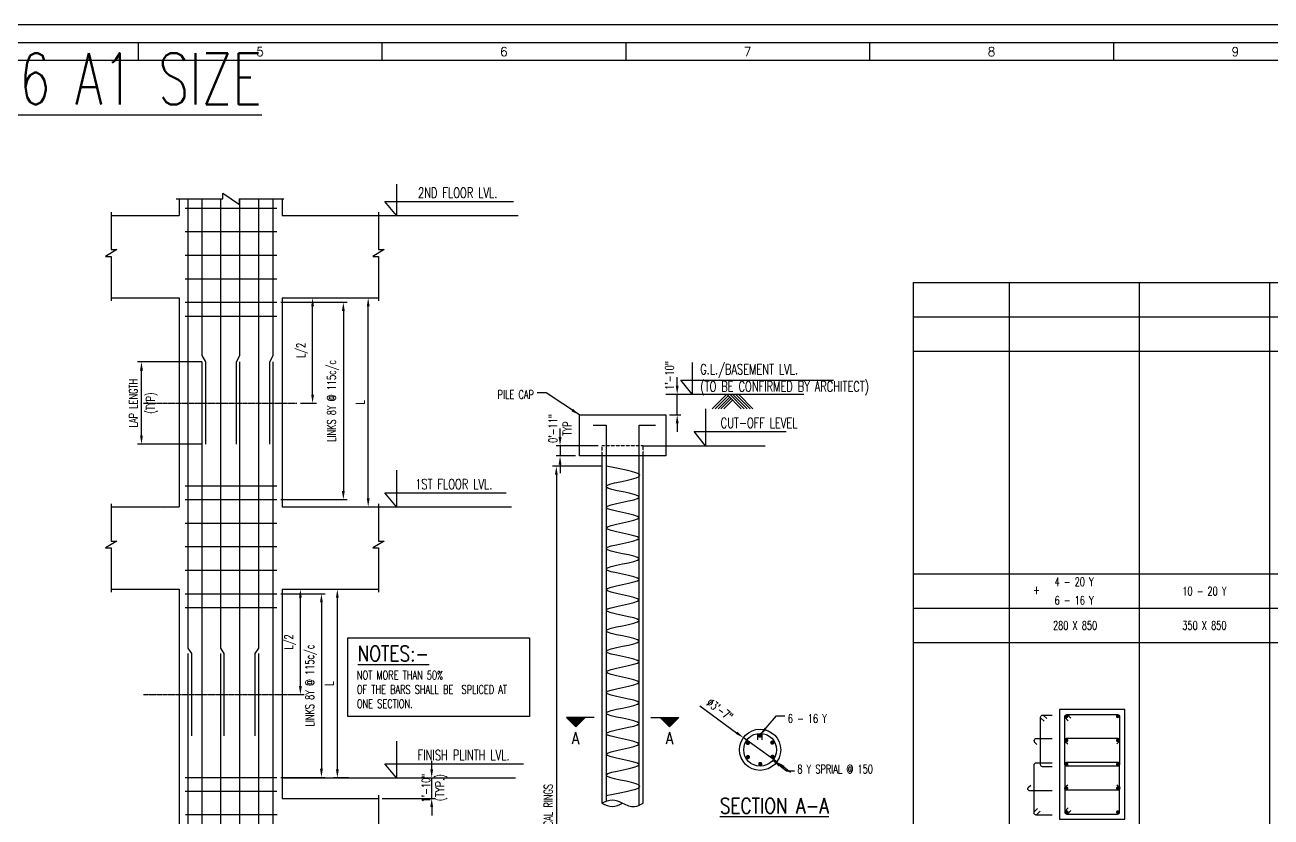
# Model space of a CAD drawing. Header units: inches. Extents: x 61991 to 161106, y 29687 to 64402.
# Drawn here: x 64827 to 66136, y 37414 to 38246 of the extents above; entities that cross this region are included whole.
import ezdxf
from ezdxf.enums import TextEntityAlignment as Align

# ---------------------------------------------------------------- set-up
doc = ezdxf.new("R2010")
doc.units = ezdxf.units.IN
doc.header["$MEASUREMENT"] = 0
doc.header["$PDMODE"] = 2
doc.linetypes.add('CENTER', pattern=[2, 1.25, -0.25, 0.25, -0.25])
doc.linetypes.add('HIDDEN', pattern=[0.375, 0.25, -0.125])
for name, color, linetype in [('CENTER LINE', 8, 'CENTER'), ('dim', 5, 'Continuous'), ('FRAME TABLE', 5, 'Continuous'), ('hatch', 8, 'Continuous'), ('LEVEL SECTION', 3, 'Continuous'), ('LINE CUT', 8, 'Continuous'), ('N.G.L.', 1, 'Continuous'), ('NO. SECTION', 1, 'Continuous'), ('PNA', 8, 'Continuous'), ('R.C.C. BEAM OUTTER', 4, 'Continuous'), ('R.C.C. STRUCTURE', 4, 'Continuous'), ('R.C.C.COLUMN', 1, 'Continuous'), ('reinforcement', 6, 'Continuous'), ('REINFORCEMENT LINKS', 2, 'Continuous'), ('REINFORCEMENT STIRRUPS', 2, 'Continuous'), ('TEXT NORMAL', 4, 'Continuous'), ('TEXT SCHEDULE COLUMN', 4, 'Continuous'), ('title', 6, 'Continuous')]:
    doc.layers.add(name, color=color, linetype=linetype)
doc.styles.add('ROMANS', font='R.SHX', dxfattribs={"width": 0.7})
doc.dimstyles.new('DIM96', dxfattribs={"dimscale": 0, "dimtxt": 9, "dimasz": 9, "dimexe": 4, "dimexo": 4, "dimgap": 4, "dimtad": 1, "dimdec": 0, "dimzin": 1, "dimdsep": 46, "dimlunit": 4, "dimtxsty": 'ROMANS', "dimcen": 0, "dimclrd": 5, "dimclre": 5, "dimclrt": 4, "dimadec": 0, "dimazin": 0, "dimtfac": 1, "dimtdec": 0, "dimtix": 1, "dimtmove": 2, "dimatfit": 3, "dimfxl": 0, "dimfrac": 1, "dimtzin": 0, "dimlwd": -1, "dimlwe": -1, "dimarcsym": 0})

# ---------------------------------------------------------------- blocks, each defined once
blk = doc.blocks.new('*D66')
at = {"layer": 'Defpoints', "color": 0, "transparency": 16777216}
for p in [(64949.3, 37892.1), (65016.8, 37892.1), (65016.8, 37805.7)]:
    blk.add_point(p, dxfattribs=at)
at = {"layer": 'dim', "color": 5, "transparency": 16777216}
for p, q in [((65012.8, 37892.1), (64945.3, 37892.1)), ((64949.3, 37814.7), (64949.3, 37883.1)), ((65012.8, 37805.7), (64945.3, 37805.7))]:
    blk.add_line(p, q, dxfattribs=at)
for points in [[(64947.8, 37883.1), (64950.8, 37883.1), (64949.3, 37892.1)], [(64947.8, 37814.7), (64950.8, 37814.7), (64949.3, 37805.7)]]:
    blk.add_solid(points, dxfattribs=at)
at = {"layer": 'dim', "color": 4, "transparency": 16777216, "char_height": 9, "attachment_point": 5, "rotation": 90, "style": 'ROMANS'}
for s, insert in [('LAP LENGTH', (64940.8, 37848.9)), ('(TYP)', (64960.2, 37848.9))]:
    blk.add_mtext(s, dxfattribs=dict(at, insert=insert))
blk = doc.blocks.new('*D75')
at = {"layer": 'Defpoints', "color": 0, "transparency": 16777216}
for p in [(65198.2, 37455.5), (65254.1, 37455.5), (65198.2, 37433.9)]:
    blk.add_point(p, dxfattribs=at)
at = {"layer": 'dim', "color": 5, "transparency": 16777216}
for p, q in [((65254.1, 37464.5), (65254.1, 37473.5)), ((65202.2, 37455.5), (65258.1, 37455.5)), ((65254.1, 37433.9), (65254.1, 37455.5)), ((65202.2, 37433.9), (65258.1, 37433.9)), ((65254.1, 37424.9), (65254.1, 37415.9))]:
    blk.add_line(p, q, dxfattribs=at)
for points in [[(65252.6, 37464.5), (65255.6, 37464.5), (65254.1, 37455.5)], [(65252.6, 37424.9), (65255.6, 37424.9), (65254.1, 37433.9)]]:
    blk.add_solid(points, dxfattribs=at)
at = {"layer": 'dim', "color": 4, "transparency": 16777216, "insert": (65248.1, 37444.7), "char_height": 9, "attachment_point": 5, "rotation": 90, "style": 'ROMANS'}
blk.add_mtext('1\'-10"', dxfattribs=at)
blk = doc.blocks.new('*D76')
at = {"layer": 'Defpoints', "color": 0, "transparency": 16777216}
for p in [(65155, 37653.5), (65155, 37653.5), (65170.8, 37455.5)]:
    blk.add_point(p, dxfattribs=at)
at = {"layer": 'dim', "color": 5, "transparency": 16777216}
for p, q in [((65155, 37464.5), (65155, 37644.5)), ((65166.8, 37455.5), (65151, 37455.5))]:
    blk.add_line(p, q, dxfattribs=at)
for points in [[(65153.5, 37644.5), (65156.5, 37644.5), (65155, 37653.5)], [(65153.5, 37464.5), (65156.5, 37464.5), (65155, 37455.5)]]:
    blk.add_solid(points, dxfattribs=at)
at = {"layer": 'dim', "color": 4, "transparency": 16777216, "insert": (65146.5, 37554.5), "char_height": 9, "attachment_point": 5, "rotation": 90, "style": 'ROMANS'}
blk.add_mtext('L', dxfattribs=at)
blk = doc.blocks.new('*D77')
at = {"layer": 'Defpoints', "color": 0, "transparency": 16777216}
for p in [(65178, 37959.5), (65187.4, 37959.5), (65178, 37739.9)]:
    blk.add_point(p, dxfattribs=at)
at = {"layer": 'dim', "color": 5, "transparency": 16777216}
for p, q in [((65182, 37959.5), (65191.4, 37959.5)), ((65187.4, 37748.9), (65187.4, 37950.5)), ((65182, 37739.9), (65191.4, 37739.9))]:
    blk.add_line(p, q, dxfattribs=at)
for points in [[(65185.9, 37950.5), (65188.9, 37950.5), (65187.4, 37959.5)], [(65185.9, 37748.9), (65188.9, 37748.9), (65187.4, 37739.9)]]:
    blk.add_solid(points, dxfattribs=at)
at = {"layer": 'dim', "color": 4, "transparency": 16777216, "insert": (65178.9, 37849.7), "char_height": 9, "attachment_point": 5, "rotation": 90, "style": 'ROMANS'}
blk.add_mtext('L', dxfattribs=at)
blk = doc.blocks.new('*D78')
at = {"layer": 'Defpoints', "color": 0, "transparency": 16777216}
for p in [(65112.3, 37959.5), (65129, 37959.5), (65112.3, 37848.9)]:
    blk.add_point(p, dxfattribs=at)
at = {"layer": 'dim', "color": 5, "transparency": 16777216}
for p, q in [((65116.3, 37959.5), (65133, 37959.5)), ((65129, 37857.9), (65129, 37950.5)), ((65116.3, 37848.9), (65133, 37848.9))]:
    blk.add_line(p, q, dxfattribs=at)
for points in [[(65127.5, 37950.5), (65130.5, 37950.5), (65129, 37959.5)], [(65127.5, 37857.9), (65130.5, 37857.9), (65129, 37848.9)]]:
    blk.add_solid(points, dxfattribs=at)
at = {"layer": 'dim', "color": 4, "transparency": 16777216, "insert": (65118.1, 37904.2), "char_height": 9, "attachment_point": 5, "rotation": 90, "style": 'ROMANS'}
blk.add_mtext('L/2', dxfattribs=at)
blk = doc.blocks.new('*D79')
at = {"layer": 'Defpoints', "color": 0, "transparency": 16777216}
for p in [(65112.3, 37653.5), (65116.2, 37653.5), (65102.8, 37542.9)]:
    blk.add_point(p, dxfattribs=at)
at = {"layer": 'dim', "color": 5, "transparency": 16777216}
for p, q in [((65116.3, 37653.5), (65120.2, 37653.5)), ((65116.2, 37551.9), (65116.2, 37644.5)), ((65106.8, 37542.9), (65120.2, 37542.9))]:
    blk.add_line(p, q, dxfattribs=at)
for points in [[(65114.7, 37644.5), (65117.7, 37644.5), (65116.2, 37653.5)], [(65114.7, 37551.9), (65117.7, 37551.9), (65116.2, 37542.9)]]:
    blk.add_solid(points, dxfattribs=at)
at = {"layer": 'dim', "color": 4, "transparency": 16777216, "insert": (65105.4, 37598.2), "char_height": 9, "attachment_point": 5, "rotation": 90, "style": 'ROMANS'}
blk.add_mtext('L/2', dxfattribs=at)
blk = doc.blocks.new('*D39')
at = {"layer": 'Defpoints', "color": 0, "transparency": 16777216}
for p in [(65091.5, 37648.7), (65091.5, 37456), (65138.3, 37456)]:
    blk.add_point(p, dxfattribs=at)
at = {"layer": 'TEXT NORMAL', "color": 5, "transparency": 16777216}
for p, q in [((65095.5, 37648.7), (65142.3, 37648.7)), ((65138.3, 37639.7), (65138.3, 37465)), ((65095.5, 37456), (65142.3, 37456))]:
    blk.add_line(p, q, dxfattribs=at)
for points in [[(65136.8, 37639.7), (65139.8, 37639.7), (65138.3, 37648.7)], [(65136.8, 37465), (65139.8, 37465), (65138.3, 37456)]]:
    blk.add_solid(points, dxfattribs=at)
at = {"layer": 'TEXT NORMAL', "color": 4, "transparency": 16777216, "insert": (65127.5, 37552.3), "char_height": 9, "attachment_point": 5, "rotation": 90, "style": 'ROMANS'}
blk.add_mtext('LINKS 8Y @ 115c/c', dxfattribs=at)
blk = doc.blocks.new('*D40')
at = {"layer": 'Defpoints', "color": 0, "transparency": 16777216}
for p in [(65091.5, 37954.7), (65091.5, 37747.6), (65161.3, 37747.6)]:
    blk.add_point(p, dxfattribs=at)
at = {"layer": 'TEXT NORMAL', "color": 5, "transparency": 16777216}
for p, q in [((65095.5, 37954.7), (65165.3, 37954.7)), ((65161.3, 37945.7), (65161.3, 37756.6)), ((65095.5, 37747.6), (65165.3, 37747.6))]:
    blk.add_line(p, q, dxfattribs=at)
for points in [[(65159.8, 37945.7), (65162.8, 37945.7), (65161.3, 37954.7)], [(65159.8, 37756.6), (65162.8, 37756.6), (65161.3, 37747.6)]]:
    blk.add_solid(points, dxfattribs=at)
at = {"layer": 'TEXT NORMAL', "color": 4, "transparency": 16777216, "insert": (65150.4, 37851.1), "char_height": 9, "attachment_point": 5, "rotation": 90, "style": 'ROMANS'}
blk.add_mtext('LINKS 8Y @ 115c/c', dxfattribs=at)
blk = doc.blocks.new('*D44')
at = {"layer": 'Defpoints', "color": 0, "transparency": 16777216}
for p in [(65437.3, 37782.6), (65385, 37053.4), (65432.9, 37053.4)]:
    blk.add_point(p, dxfattribs=at)
at = {"layer": 'dim', "color": 5, "transparency": 16777216}
for p, q in [((65433.3, 37782.6), (65381, 37782.6)), ((65385, 37773.6), (65385, 37062.4)), ((65428.9, 37053.4), (65381, 37053.4))]:
    blk.add_line(p, q, dxfattribs=at)
for points in [[(65383.5, 37773.6), (65386.5, 37773.6), (65385, 37782.6)], [(65383.5, 37062.4), (65386.5, 37062.4), (65385, 37053.4)]]:
    blk.add_solid(points, dxfattribs=at)
at = {"layer": 'dim', "color": 4, "transparency": 16777216, "insert": (65376.5, 37418), "char_height": 9, "attachment_point": 5, "rotation": 90, "style": 'ROMANS'}
blk.add_mtext('HELICAL RINGS', dxfattribs=at)
blk = doc.blocks.new('*D45')
at = {"color": 5, "transparency": 16777216}
for p, q in [((65511.9, 37867.2), (65511.9, 37876.2)), ((65503.9, 37858.2), (65515.9, 37858.2)), ((65511.9, 37836.6), (65511.9, 37858.2)), ((65503.9, 37836.6), (65515.9, 37836.6)), ((65511.9, 37827.6), (65511.9, 37818.6))]:
    blk.add_line(p, q, dxfattribs=at)
for points in [[(65510.4, 37867.2), (65513.4, 37867.2), (65511.9, 37858.2)], [(65510.4, 37827.6), (65513.4, 37827.6), (65511.9, 37836.6)]]:
    blk.add_solid(points, dxfattribs=at)
at = {"layer": 'Defpoints', "color": 0, "transparency": 16777216}
for p in [(65499.9, 37858.2), (65511.9, 37858.2), (65499.9, 37836.6)]:
    blk.add_point(p, dxfattribs=at)
at = {"color": 4, "transparency": 16777216, "insert": (65503.8, 37877.8), "char_height": 9, "attachment_point": 5, "rotation": 90, "style": 'ROMANS'}
blk.add_mtext('1\'-10"', dxfattribs=at)
blk = doc.blocks.new('*D46')
at = {"layer": 'Defpoints', "color": 0, "transparency": 16777216}
for p in [(65432.9, 37804.2), (65388.9, 37793.4), (65409.2, 37793.4)]:
    blk.add_point(p, dxfattribs=at)
at = {"layer": 'dim', "color": 5, "transparency": 16777216}
for p, q in [((65388.9, 37813.2), (65388.9, 37822.2)), ((65428.9, 37804.2), (65384.9, 37804.2)), ((65388.9, 37804.2), (65388.9, 37793.4)), ((65405.2, 37793.4), (65384.9, 37793.4)), ((65388.9, 37784.4), (65388.9, 37775.4))]:
    blk.add_line(p, q, dxfattribs=at)
for points in [[(65387.4, 37813.2), (65390.4, 37813.2), (65388.9, 37804.2)], [(65387.4, 37784.4), (65390.4, 37784.4), (65388.9, 37793.4)]]:
    blk.add_solid(points, dxfattribs=at)
at = {"layer": 'dim', "color": 4, "transparency": 16777216, "insert": (65388.9, 37822.2), "char_height": 9, "attachment_point": 5, "rotation": 90, "style": 'ROMANS'}
blk.add_mtext('0\'-11"\\PTYP', dxfattribs=at)
blk = doc.blocks.new('*D47')
at = {"layer": 'Defpoints', "color": 0, "transparency": 16777216}
for p in [(65581.6, 37497.6), (65616.5, 37472.2)]:
    blk.add_point(p, dxfattribs=at)
at = {"layer": 'dim', "color": 5, "transparency": 16777216}
for p, q in [((65535.6, 37531.1), (65574.3, 37502.9)), ((65616.5, 37472.2), (65581.6, 37497.6)), ((65623.8, 37466.9), (65631, 37461.6))]:
    blk.add_line(p, q, dxfattribs=at)
for points in [[(65575.2, 37504.1), (65573.4, 37501.7), (65581.6, 37497.6)], [(65624.6, 37468.1), (65622.9, 37465.7), (65616.5, 37472.2)]]:
    blk.add_solid(points, dxfattribs=at)
at = {"layer": 'dim', "color": 4, "transparency": 16777216, "insert": (65556.8, 37527.2), "char_height": 9, "attachment_point": 5, "rotation": 323.9408, "style": 'ROMANS'}
blk.add_mtext('∅3\'-7"', dxfattribs=at)
blk = doc.blocks.new('A1')
at = {"flags": 128}
blk.add_lwpolyline([(0, 0), (82779, 0), (82779, 58231), (0, 58231)], close=True, dxfattribs=at)
at = {"layer": 'PNA'}
for p, q in [((27921, 57739), (27921, 57247)), ((34655, 57739), (34655, 57247)), ((41389, 57739), (41389, 57247)), ((48124, 57739), (48124, 57247)), ((54858, 57739), (54858, 57247))]:
    blk.add_line(p, q, dxfattribs=at)
at = {"layer": 'PNA', "color": 1}
for points in [[(984, 492), (82287, 492), (82287, 57739), (984, 57739)], [(1969, 984), (81794, 984), (81794, 57247), (1969, 57247)]]:
    blk.add_lwpolyline(points, close=True, dxfattribs=at)
at = {"layer": 'PNA', "style": 'ROMANS'}
for s, p in [('5', (31289, 57493)), ('6', (38023, 57493)), ('7', (44757, 57493)), ('8', (51491, 57493)), ('9', (58226, 57493))]:
    blk.add_text(s, height=246, dxfattribs=at).set_placement(p, align=Align.MIDDLE)

msp = doc.modelspace()

# ---------------------------------------------------------------- hatches: boundary and pattern name
at = {"layer": 'NO. SECTION', "ltscale": 5}
h = msp.add_hatch(dxfattribs=at)
h.set_pattern_fill('ANSI31', color=256, scale=6.206651, angle=-180, style=0)
h.set_pattern_definition([(315, (62719.82316, 37584.90615), (-0.5485956, -0.5485956), [])])
h.paths.add_polyline_path([(65405.32022, 37509.08628), (65395.53307, 37518.70294), (65415.10737, 37518.70294)])
h = msp.add_hatch(dxfattribs=at)
h.set_pattern_fill('ANSI31', color=256, scale=6.206651, angle=-180, style=0)
h.set_pattern_definition([(225, (68189.2617, 37584.90615), (0.5485956, -0.5485956), [])])
h.paths.add_polyline_path([(65503.76462, 37509.08628), (65513.55178, 37518.70294), (65493.97747, 37518.70294)])

# ---------------------------------------------------------------- linework, layer by layer
at = {"layer": 'CENTER LINE'}
for p, q in [((64951.40712, 37848.90134), (65112.32712, 37848.90134)), ((64951.40712, 37542.90134), (65112.32712, 37542.90134))]:
    msp.add_line(p, q, dxfattribs=at)
at = {"layer": 'FRAME TABLE', "color": 7}
for p, q in [((65759.58271, 37975.52907), (66978.53067, 37975.52907)), ((65759.58271, 37975.52907), (65759.58271, 37039.52907)), ((65860.38271, 37975.52907), (65860.38271, 37039.52907)), ((65997.18271, 37975.52907), (65997.18271, 37039.52907)), ((66133.98271, 37975.52907), (66133.98271, 37039.52907))]:
    msp.add_line(p, q, dxfattribs=at)
at = {"layer": 'FRAME TABLE'}
for p, q in [((65759.58271, 37939.52907), (66910.70542, 37939.52907)), ((65759.58271, 37903.52907), (66910.70542, 37903.52907)), ((65759.58271, 37669.52907), (66978.53067, 37669.52907)), ((65759.58271, 37633.52907), (66910.70542, 37633.52907)), ((65759.58271, 37597.52907), (66910.70542, 37597.52907))]:
    msp.add_line(p, q, dxfattribs=at)
msp.add_lwpolyline([(65166.11261, 37602.44758), (65356.82421, 37602.44758), (65356.82421, 37519.86424), (65166.11261, 37519.86424)], close=True, dxfattribs=at)
at = {"layer": 'hatch', "linetype": 'Continuous'}
for p, q in [((65548.72693, 37842.92511), (65564.00044, 37858.19861)), ((65551.78163, 37842.92511), (65565.52779, 37856.67126)), ((65554.83633, 37842.92511), (65567.05514, 37855.14391)), ((65557.89103, 37842.92511), (65568.58249, 37853.61656)), ((65560.94574, 37842.92511), (65570.10984, 37852.08921)), ((65579.27394, 37842.92511), (65564.00044, 37858.19861)), ((65582.32864, 37842.92511), (65567.05514, 37858.19861)), ((65585.38335, 37842.92511), (65570.10984, 37858.19861)), ((65588.43805, 37842.92511), (65573.16454, 37858.19861)), ((65591.49275, 37842.92511), (65576.21924, 37858.19861))]:
    msp.add_line(p, q, dxfattribs=at)
at = {"layer": 'LEVEL SECTION'}
for p, q in [((65198.21589, 38045.90234), (65344.95764, 38045.90234)), ((65476.14242, 37804.19861), (65604.34306, 37804.19861)), ((65198.21589, 37739.90234), (65337.89076, 37739.90234)), ((65097.01315, 37455.50234), (65342.01218, 37455.50234))]:
    msp.add_line(p, q, dxfattribs=at)
for points in [[(65216.97736, 38078.60616), (65216.97736, 38045.90234), (65204.9503, 38060.666), (65339.99999, 38060.666)], [(65527.67205, 37891.52774), (65527.67205, 37858.19861), (65515.64499, 37872.96228), (65676.05194, 37872.96228)], [(65541.68997, 37842.81749), (65541.68997, 37804.19861), (65529.66291, 37818.96228), (65626.26999, 37818.96228)], [(65216.97736, 37778.52121), (65216.97736, 37739.90234), (65204.9503, 37754.666), (65332.21058, 37754.666)], [(65216.97736, 37494.12121), (65216.97736, 37455.50234), (65204.9503, 37470.266), (65350.56461, 37470.266)]]:
    msp.add_lwpolyline(points, dxfattribs=at)
at = {"layer": 'LINE CUT'}
for points in [[(64985.87141, 38063.35038), (65034.75808, 38063.35038), (65034.75808, 38069.33949), (65052.28349, 38057.36126), (65052.28349, 38063.35038), (65098.86417, 38063.35038)], [(64917.43122, 38049.23859), (64917.43122, 38010.09403), (64923.42033, 38010.09403), (64911.44211, 38002.79734), (64917.43122, 38002.79734), (64917.43122, 37956.26617)], [(65198.21589, 38049.23859), (65198.21589, 38010.09403), (65204.205, 38010.09403), (65192.22678, 38002.79734), (65198.21589, 38002.79734), (65198.21589, 37956.26617)], [(64917.43122, 37743.23859), (64917.43122, 37704.09403), (64923.42033, 37704.09403), (64911.44211, 37696.79734), (64917.43122, 37696.79734), (64917.43122, 37650.26617)], [(65198.21589, 37743.23859), (65198.21589, 37704.09403), (65204.205, 37704.09403), (65192.22678, 37696.79734), (65198.21589, 37696.79734), (65198.21589, 37650.26617)], [(65198.21589, 37437.23859), (65198.21589, 37398.09403), (65204.205, 37398.09403), (65192.22678, 37390.79734), (65198.21589, 37390.79734), (65198.21589, 37344.26617)]]:
    msp.add_lwpolyline(points, dxfattribs=at)
msp.add_spline([(65432.94242, 37428.90828), (65443.74242, 37432.50813), (65454.54242, 37428.90828), (65467.22368, 37425.30843), (65476.14242, 37428.90828)], degree=3, dxfattribs=at)
msp.add_open_spline([(65432.94242, 37428.90828), (65436.54835, 37427.10477), (65443.76022, 37423.49775), (65450.9009, 37427.13345), (65454.54242, 37428.90828)], degree=3, dxfattribs=at)
at = {"layer": 'N.G.L.'}
msp.add_line((65499.90242, 37858.19861), (65644.97236, 37858.19861), dxfattribs=at)
at = {"layer": 'NO. SECTION'}
for p, q in [((65424.79596, 37518.70294), (65395.53307, 37518.70294)), ((65395.53307, 37518.70294), (65405.32022, 37509.08628)), ((65415.10737, 37518.70294), (65405.32022, 37509.08628)), ((65484.28889, 37518.70294), (65513.55178, 37518.70294)), ((65493.97747, 37518.70294), (65503.76462, 37509.08628)), ((65513.55178, 37518.70294), (65503.76462, 37509.08628))]:
    msp.add_line(p, q, dxfattribs=at)
at = {"layer": 'R.C.C. BEAM OUTTER', "color": 4}
for p, q in [((64917.43122, 38045.90234), (64989.01315, 38045.90234)), ((65097.01315, 38045.90234), (65198.21589, 38045.90234)), ((64917.43122, 37959.50234), (64989.01315, 37959.50234)), ((65097.01315, 37959.50234), (65198.21589, 37959.50234)), ((64917.43122, 37739.90234), (64989.01315, 37739.90234)), ((65097.01315, 37739.90234), (65198.21589, 37739.90234)), ((64917.43122, 37653.50234), (64989.01315, 37653.50234)), ((65097.01315, 37653.50234), (65198.21589, 37653.50234)), ((65097.01315, 37433.90234), (65198.21589, 37433.90234))]:
    msp.add_line(p, q, dxfattribs=at)
at = {"layer": 'R.C.C. STRUCTURE'}
msp.add_line((65409.18242, 37836.59861), (65499.90242, 37836.59861), dxfattribs=at)
for points in [[(65499.90242, 37836.59861), (65499.90242, 37793.39861), (65409.18242, 37793.39861), (65409.18242, 37836.59861)], [(65432.94242, 37793.39861), (65432.94242, 37428.90828)], [(65476.14242, 37428.90828), (65476.14242, 37793.39861)]]:
    msp.add_lwpolyline(points, dxfattribs=at)
at = {"layer": 'R.C.C. STRUCTURE', "color": 8, "linetype": 'HIDDEN'}
msp.add_lwpolyline([(65476.14242, 37793.39861), (65476.14242, 37804.19861), (65432.94242, 37804.19861), (65432.94242, 37793.39861)], dxfattribs=at)
at = {"layer": 'R.C.C. STRUCTURE'}
msp.add_circle((65599.01961, 37484.91132), 21.6, dxfattribs=at)
at = {"layer": 'R.C.C.COLUMN', "color": 4}
for p, q in [((64989.01315, 38063.6111), (64989.01315, 38045.90234)), ((65097.01315, 38063.6111), (65097.01315, 38045.90234)), ((64989.01315, 37959.50234), (64989.01315, 37739.90234)), ((65097.01315, 37959.50234), (65097.01315, 37739.90234)), ((64989.01315, 37653.50234), (64989.01315, 37369.10234)), ((65097.01315, 37653.50234), (65097.01315, 37433.90234))]:
    msp.add_line(p, q, dxfattribs=at)
msp.add_lwpolyline([(65913.57787, 37412.12907), (65981.97787, 37412.12907), (65981.97787, 37527.32907), (65913.57787, 37527.32907)], close=True, dxfattribs=at)
at = {"layer": 'reinforcement'}
for p, q in [((65013.19707, 37037.23542), (65013.19707, 37892.10134)), ((65052.55385, 37037.23542), (65052.55385, 37892.10134)), ((64917.43122, 37741.51523), (64917.43122, 37741.51523)), ((64972.18028, 37738.28945), (64972.18028, 37738.28945)), ((65032.58011, 37037.23542), (65032.58011, 37586.10134)), ((65072.44787, 37037.23542), (65072.44787, 37586.10134))]:
    msp.add_line(p, q, dxfattribs=at)
at = {"layer": 'reinforcement', "color": 8, "ltscale": 0.9}
for p, q in [((65896.35541, 37521.34665), (65900.03744, 37517.66462)), ((65893.55527, 37518.5465), (65897.23729, 37514.86448)), ((65886.47183, 37419.5446), (65890.15385, 37423.22662)), ((65889.27197, 37416.74445), (65892.954, 37420.42647))]:
    msp.add_line(p, q, dxfattribs=at)
at = {"layer": 'reinforcement', "ltscale": 0.9}
for p, q in [((65921.77801, 37521.92907), (65925.46004, 37518.24705)), ((65918.97787, 37519.12893), (65922.65989, 37515.44691)), ((65918.97787, 37420.32922), (65922.65989, 37424.01124)), ((65921.77801, 37417.52907), (65925.46004, 37421.2111))]:
    msp.add_line(p, q, dxfattribs=at)
at = {"layer": 'reinforcement'}
for points in [[(65002.05286, 37499.70134), (65002.05286, 37586.10134), (64998.45286, 37591.50134), (64998.45286, 38063.6111)], [(65016.79707, 37805.70134), (65016.79707, 37892.10134), (65013.19707, 37898.79734), (65013.19707, 38063.6111)], [(65036.25982, 37499.70134), (65036.25982, 37586.10134), (65032.65982, 37591.50134), (65032.65982, 38063.6111)], [(65048.95385, 37805.70134), (65048.95385, 37892.10134), (65052.55385, 37898.79734), (65052.55385, 38063.6111)], [(65068.84787, 37499.70134), (65068.84787, 37586.10134), (65072.44787, 37591.50134), (65072.44787, 38063.6111)], [(65084.05315, 37805.70134), (65084.05315, 37892.10134), (65087.65315, 37898.79734), (65087.65315, 38063.6111)], [(65130.85315, 37035.94896), (65087.65315, 37035.94896), (65087.65315, 37892.10134)], [(65423.72238, 37825.79861), (65437.26242, 37825.79861), (65437.26242, 37430.95409)], [(65471.82242, 37426.66694), (65471.82242, 37825.79861), (65489.10242, 37825.79861)], [(64955.17315, 37035.94896), (64998.37315, 37035.94896), (64998.37315, 37586.10134)]]:
    msp.add_lwpolyline(points, dxfattribs=at)
at = {"layer": 'reinforcement', "color": 8, "ltscale": 0.9}
for points in [[(65905.79134, 37467.10395), (65895.71527, 37467.10395, -0.4142135624), (65893.55527, 37469.26395), (65893.55527, 37519.18665, -0.4142135624), (65895.71527, 37521.34665), (65905.79134, 37521.34665)], [(65905.79134, 37496.27946), (65888.2176, 37496.27946, 0.5899596243), (65887.08771, 37492.95978), (65889.71776, 37490.57082)], [(65905.79134, 37470.98715), (65888.63183, 37470.98715, 0.4142135624), (65886.47183, 37468.82715), (65886.47183, 37418.90445, 0.4142135624), (65888.63183, 37416.74445), (65905.79134, 37416.74445)], [(65905.79134, 37442.01383), (65881.67196, 37442.01383, -0.5899596243), (65880.54207, 37445.33352), (65883.17213, 37447.72248)]]:
    msp.add_lwpolyline(points, format="xyb", dxfattribs=at)
at = {"layer": 'reinforcement', "ltscale": 0.9}
for points in [[(65921.13787, 37521.92907), (65974.41787, 37521.92907, -0.4142135624), (65976.57787, 37519.76907), (65976.57787, 37469.84638, -0.4142135624), (65974.41787, 37467.68638), (65921.13787, 37467.68638, -0.4142135624), (65918.97787, 37469.84638), (65918.97787, 37519.76907, -0.4142135624)], [(65921.13787, 37417.52907), (65974.41787, 37417.52907, 0.4142135624), (65976.57787, 37419.68907), (65976.57787, 37469.61177, 0.4142135624), (65974.41787, 37471.77177), (65921.13787, 37471.77177, 0.4142135624), (65918.97787, 37469.61177), (65918.97787, 37419.68907, 0.4142135624)]]:
    msp.add_lwpolyline(points, format="xyb", close=True, dxfattribs=at)
at = {"layer": 'reinforcement'}
for points, const_width in [([(65920.12057, 37519.88638, -1), (65921.92057, 37519.88638, -1)], 1.8), ([(65975.43518, 37519.88638, 1), (65973.63518, 37519.88638, 1)], 1.8), ([(65599.96492, 37499.76797, 1), (65597.71492, 37499.76797, 1)], 2.25), ([(65920.12057, 37494.80773, 1), (65921.92057, 37494.80773, 1)], 1.8), ([(65975.43518, 37494.80773, -1), (65973.63518, 37494.80773, -1)], 1.8), ([(65586.62602, 37493.15831, 1), (65585.50102, 37491.20975, 1)], 2.25), ([(65612.3585, 37491.52098, 1), (65611.2335, 37493.46954, 1)], 2.25), ([(65585.68071, 37478.30166, 1), (65586.80571, 37476.3531, 1)], 2.25), ([(65598.07429, 37470.05467, 1), (65600.32429, 37470.05467, 1)], 2.25), ([(65611.41319, 37476.66433, 1), (65612.53819, 37478.61289, 1)], 2.25), ([(65920.12057, 37469.72907, 1), (65921.92057, 37469.72907, 1)], 1.8), ([(65975.43518, 37469.72907, -1), (65973.63518, 37469.72907, -1)], 1.8), ([(65920.12057, 37444.65042, 1), (65921.92057, 37444.65042, 1)], 1.8), ([(65975.43518, 37444.65042, -1), (65973.63518, 37444.65042, -1)], 1.8), ([(65920.12057, 37419.57177, 1), (65921.92057, 37419.57177, 1)], 1.8), ([(65975.43518, 37419.57177, -1), (65973.63518, 37419.57177, -1)], 1.8)]:
    msp.add_lwpolyline(points, format="xyb", close=True, dxfattribs=dict(at, const_width=const_width))
at = {"layer": 'reinforcement', "ltscale": 0.9}
for points in [[(65973.54811, 37491.15324), (65976.17817, 37493.5422, 0.5899596243), (65975.04828, 37496.86189), (65920.54951, 37496.86189, 0.5899596243), (65919.41962, 37493.5422), (65922.04967, 37491.15324)], [(65973.54811, 37448.30491), (65976.17817, 37445.91594, -0.5899596243), (65975.04828, 37442.59626), (65920.54951, 37442.59626, -0.5899596243), (65919.41962, 37445.91594), (65922.04967, 37448.30491)]]:
    msp.add_lwpolyline(points, format="xyb", dxfattribs=at)
at = {"layer": 'REINFORCEMENT LINKS'}
for p, q in [((64995.0346, 38053.57619), (65091.53425, 38053.57619)), ((64995.0346, 38028.88019), (65091.53425, 38028.88019)), ((64995.0346, 38004.18419), (65091.53425, 38004.18419)), ((64995.0346, 37979.48819), (65091.53425, 37979.48819)), ((64995.0346, 37954.70051), (65091.53425, 37954.70051)), ((64995.0346, 37940.30051), (65091.53425, 37940.30051)), ((64995.0346, 37761.97619), (65091.53425, 37761.97619)), ((64995.0346, 37747.57619), (65091.53425, 37747.57619)), ((64995.0346, 37722.88019), (65091.53425, 37722.88019)), ((64995.0346, 37698.18419), (65091.53425, 37698.18419)), ((64995.0346, 37673.48819), (65091.53425, 37673.48819)), ((64995.0346, 37648.70051), (65091.53425, 37648.70051)), ((64995.0346, 37634.30051), (65091.53425, 37634.30051)), ((64995.0346, 37455.97619), (65091.53425, 37455.97619)), ((64995.0346, 37441.57619), (65091.53425, 37441.57619)), ((64995.42757, 37416.88019), (65091.92722, 37416.88019))]:
    msp.add_line(p, q, dxfattribs=at)
msp.add_circle((65599.01961, 37484.91132), 17.28, dxfattribs=at)
msp.add_spline([(65437.26242, 37436.99861), (65471.82242, 37447.79861), (65437.26242, 37458.59861), (65471.82242, 37469.39861), (65437.26242, 37480.19861), (65471.82242, 37490.99861), (65437.26242, 37501.79861), (65471.82242, 37512.59861), (65437.26242, 37523.39861), (65471.82242, 37534.19861), (65437.26242, 37544.99861), (65471.82242, 37555.79861), (65437.26242, 37566.59861), (65471.82242, 37577.39861), (65437.26242, 37588.19861), (65471.82242, 37598.99861), (65437.26242, 37609.79861), (65471.82242, 37620.59861), (65437.26242, 37631.39861), (65471.82242, 37642.19861), (65437.26242, 37652.99861), (65471.82242, 37663.79861), (65437.26242, 37674.59861), (65471.82242, 37685.39861), (65437.26242, 37696.19861), (65471.82242, 37706.99861), (65437.26242, 37717.79861), (65471.82242, 37728.59861), (65437.26242, 37739.39861), (65471.82242, 37750.19861), (65437.26242, 37760.99861), (65471.82242, 37771.79861), (65437.26242, 37782.59861)], degree=3, dxfattribs=at)
at = {"layer": 'REINFORCEMENT STIRRUPS'}
for p, q in [((65596.46946, 37495.30244), (65596.46946, 37502.04026)), ((65601.14946, 37495.30244), (65601.14946, 37502.08606))]:
    msp.add_line(p, q, dxfattribs=at)

# ---------------------------------------------------------------- block references
at = {"xscale": 0.03802500000028886, "yscale": 0.03802500000028886, "zscale": 0.03802500000028886}
msp.add_blockref('A1', (63884.02141, 36031.64693), dxfattribs=at)

# ---------------------------------------------------------------- texts
at = {"layer": 'LEVEL SECTION', "char_height": 10.8, "style": 'ROMANS'}
for s, insert, attachment_point in [('2ND FLOOR LVL.', (65281.40282, 38069.78059), 5), ('G.L./BASEMENT LVL. \\P(TO BE CONFIRMED BY ARCHITECT)', (65536.15655, 37873.5852), 4), ('CUT-OFF LEVEL', (65597.9567, 37828.07687), 5), ('1ST FLOOR LVL.', (65277.28854, 37763.78059), 5), ('FINISH PLINTH LVL.', (65287.57425, 37479.38059), 5)]:
    msp.add_mtext(s, dxfattribs=dict(at, insert=insert, attachment_point=attachment_point))
at = {"layer": 'NO. SECTION', "style": 'ROMANS', "width": 0.8}
for p in [(65405.1192, 37496.98558), (65503.96564, 37496.98558)]:
    msp.add_text('A', height=12.59997, dxfattribs=at).set_placement(p, align=Align.MIDDLE)
at = {"layer": 'TEXT NORMAL', "style": 'ROMANS', "width": 0.8}
msp.add_text('(TYP.)', height=9, rotation=90, dxfattribs=at).set_placement((65263.31452, 37445.17026), align=Align.MIDDLE)
at = {"layer": 'TEXT NORMAL', "char_height": 9, "style": 'ROMANS'}
for s, insert, width, attachment_point in [('PILE CAP', (65361.37349, 37862.40683), 581.4, 3), ('NOT MORE THAN 50{\\Fromans|c0;\\H0.9583x;%\\fMS Shell Dlg|b0|i0|c0|p0;\\H0.7391x;\\P}OF THE BARS SHALL BE  SPLICED AT ONE SECTION.', (65175.54302, 37567.74837), 179.1428571, 1), ('6 - 16 Y', (65628.04424, 37513.26874), 94.543692, 7), ('8 Y SPRIAL @ 150 ', (65638.09663, 37469.17744), 94.543692, 1)]:
    msp.add_mtext(s, dxfattribs=dict(at, insert=insert, width=width, attachment_point=attachment_point))
at = {"layer": 'TEXT SCHEDULE COLUMN', "style": 'ROMANS', "width": 0.7}
for s, p in [('4 - 20 Y', (65928.78271, 37656.74907)), ('+', (65889.38183, 37648.19907)), ('10 - 20 Y', (66065.58271, 37647.02907)), ('6 - 16 Y', (65928.78271, 37637.30907))]:
    msp.add_text(s, height=9, dxfattribs=at).set_placement(p, align=Align.CENTER)
for s, p in [('280 X 850', (65929.78975, 37615.52907)), ('350 X 850', (66065.58271, 37615.52907))]:
    msp.add_text(s, height=9, dxfattribs=at).set_placement(p, align=Align.MIDDLE_CENTER)
at = {"layer": 'title', "color": 2, "style": 'ROMANS', "width": 0.7}
msp.add_text('%%UPLOT SCALE 1:96 A1 SIZE', height=54, dxfattribs=at).set_placement((64411.32916, 38162.40891))
at = {"layer": 'title', "style": 'ROMANS', "width": 0.8}
for s, p in [('%%UNOTES:-', (65213.87261, 37585.93231)), ('%%USECTION A-A', (65613.99218, 37426.18819))]:
    msp.add_text(s, height=16.2, dxfattribs=at).set_placement(p, align=Align.MIDDLE_CENTER)

# ---------------------------------------------------------------- dimensions: what is measured, and where the dimension line sits
dim = msp.add_linear_dim(base=(65511.93502, 37858.19861), p1=(65499.90242, 37836.59861), p2=(65499.90242, 37858.19861), angle=90, dimstyle='DIM96', override={"dimscale": 1})
dim.commit()
dim.dimension.update_dxf_attribs({"geometry": '*D45', "text_midpoint": (65503.83502, 37877.75017), "dimtype": 160})
at = {"layer": 'dim'}
for base, p1, p2, text, picture, middle in [((65128.98704, 37959.50234), (65112.32712, 37848.90134), (65112.32712, 37959.50234), 'L/2', '*D78', (65118.1299, 37904.20184)), ((65187.43304, 37959.50234), (65178.00104, 37739.90234), (65178.00104, 37959.50234), 'L', '*D77', (65178.93304, 37849.70234)), ((64949.30796, 37892.10134), (65016.79707, 37805.70134), (65016.79707, 37892.10134), 'LAP LENGTH\\X(TYP)', '*D66', (64949.30796, 37848.90134)), ((65384.99624, 37053.41916), (65437.26242, 37782.59861), (65432.94242, 37053.41916), 'HELICAL RINGS', '*D44', (65376.49624, 37418.00889)), ((65116.22486, 37653.50234), (65102.84839, 37542.90134), (65112.32712, 37653.50234), 'L/2', '*D79', (65105.36771, 37598.20184)), ((65155.04916, 37653.50234), (65170.80104, 37455.50234), (65155.04916, 37653.50234), 'L', '*D76', (65146.54916, 37554.50234))]:
    dim = msp.add_linear_dim(base=base, p1=p1, p2=p2, angle=90, text=text, dimstyle='DIM96', override={"dimscale": 1}, dxfattribs=at)
    dim.commit()
    dim.dimension.update_dxf_attribs({"geometry": picture, "text_midpoint": middle})
dim = msp.add_linear_dim(base=(65388.94733, 37793.39861), p1=(65432.94242, 37804.19861), p2=(65409.18242, 37793.39861), angle=90, text='<>\\XTYP', dimstyle='DIM96', override={"dimscale": 1}, dxfattribs=at)
dim.commit()
dim.dimension.update_dxf_attribs({"geometry": '*D46', "text_midpoint": (65388.94733, 37822.19861), "dimtype": 160})
dim = msp.add_diameter_dim_2p(p1=(65616.48125, 37472.19711), p2=(65581.55797, 37497.62553), dimstyle='DIM96', override={"dimscale": 1}, dxfattribs=at)
dim.commit()
dim.dimension.update_dxf_attribs({"geometry": '*D47', "text_midpoint": (65556.79085, 37527.23378)})
dim = msp.add_linear_dim(base=(65254.13515, 37455.50234), p1=(65198.21589, 37433.90234), p2=(65198.21589, 37455.50234), angle=90, dimstyle='DIM96', override={"dimscale": 1}, dxfattribs=at)
dim.commit()
dim.dimension.update_dxf_attribs({"geometry": '*D75', "text_midpoint": (65248.092, 37444.70234), "dimtype": 160})
at = {"layer": 'TEXT NORMAL'}
for base, p1, p2, picture, middle in [((65161.25491, 37747.57619), (65091.53425, 37954.70051), (65091.53425, 37747.57619), '*D40', (65150.39777, 37851.13835)), ((65138.34355, 37455.97619), (65091.53425, 37648.70051), (65091.53425, 37455.97619), '*D39', (65127.48641, 37552.33835))]:
    dim = msp.add_linear_dim(base=base, p1=p1, p2=p2, angle=90, text='LINKS 8Y @ 115c/c', dimstyle='DIM96', override={"dimscale": 1}, dxfattribs=at)
    dim.commit()
    dim.dimension.update_dxf_attribs({"geometry": picture, "text_midpoint": middle})

# ---------------------------------------------------------------- leaders
msp.add_leader([(65409.18242, 37836.59861), (65374.20262, 37859.521), (65364.75995, 37859.521)], dimstyle='DIM96', override={"dimscale": 1})
for points in [[(65598.87585, 37500.25264), (65616.37456, 37520.75119), (65625.13155, 37520.75119)], [(65612.37324, 37473.94415), (65626.66351, 37462.96435), (65635.18394, 37462.96435)]]:
    msp.add_leader(points, dimstyle='DIM96', override={"dimscale": 1}, dxfattribs=at)

doc.saveas('drawing.dxf')
